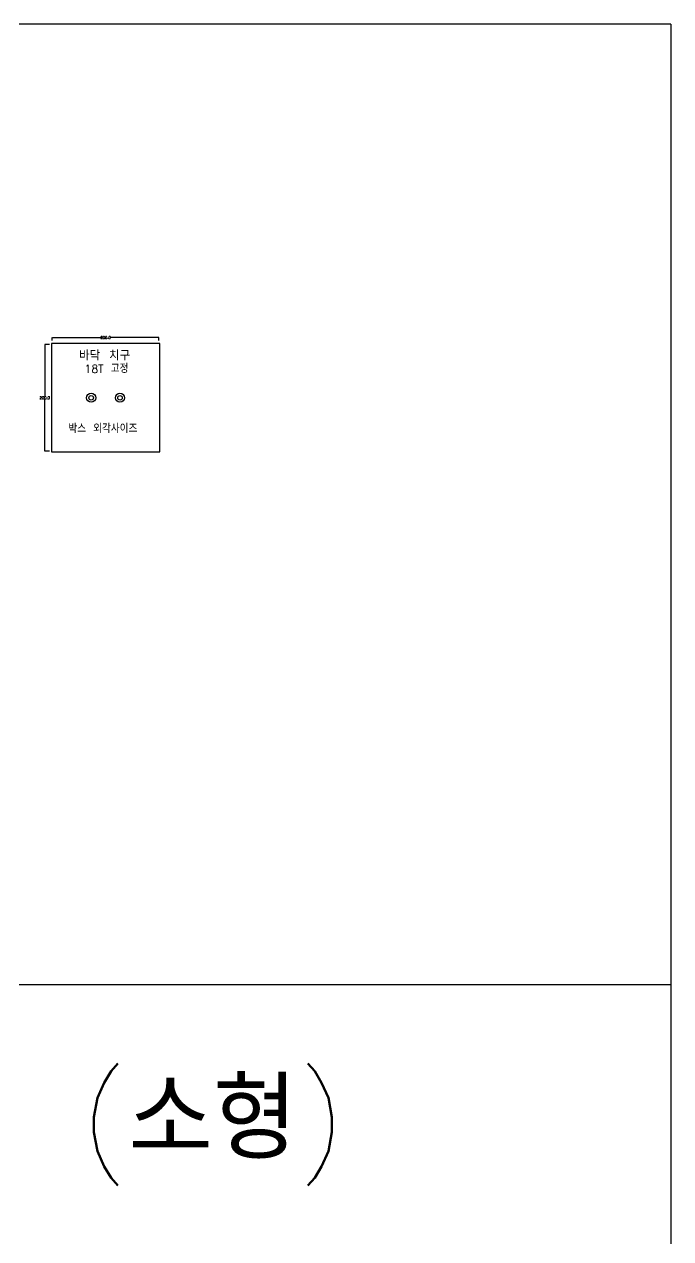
# Model space of a CAD drawing. Header units: millimetres. Extents: x -25 to 19775, y 172 to 9172.
# Drawn here: x 18563 to 19775, y 6896 to 9172 of the extents above; entities that cross this region are included whole.
import ezdxf

# ---------------------------------------------------------------- set-up
doc = ezdxf.new("R2010")
doc.units = ezdxf.units.MM
for name, color, linetype in [('TEXT', 7, 'Continuous'), ('볼트 구멍', 7, 'Continuous'), ('치구', 7, 'Continuous'), ('치수', 7, 'Continuous')]:
    doc.layers.add(name, color=color, linetype=linetype)
doc.styles.get("Standard").update_dxf_attribs({"font": 'txt.shx', "bigfont": 'whgtxt.shx'})
doc.dimstyles.get("Standard").update_dxf_attribs({"dimtxt": 7, "dimasz": 0.18, "dimexe": 0.18, "dimexo": 0.0625, "dimgap": 0.09, "dimtad": 0, "dimtih": 1, "dimtoh": 1, "dimdec": 1, "dimzin": 0, "dimdsep": 46, "dimtxsty": 'Standard', "dimcen": 0.09, "dimadec": 0, "dimazin": 0, "dimtfac": 1, "dimtdec": 1, "dimtofl": 0, "dimtmove": 0, "dimatfit": 3, "dimfxl": 0, "dimtolj": 1, "dimtzin": 0, "dimarcsym": 0})

# ---------------------------------------------------------------- blocks, each defined once
blk = doc.blocks.new('*D714')
at = {"layer": 'Defpoints', "color": 0}
for p in [(18815.7, 8584.8), (18615.7, 8578.9), (18815.7, 8578.9)]:
    blk.add_point(p, dxfattribs=at)
at = {"layer": '치수', "color": 0, "lineweight": -2}
for p, q in [((18615.7, 8579), (18615.7, 8585)), ((18615.9, 8584.8), (18706.8, 8584.8)), ((18815.5, 8584.8), (18724.5, 8584.8)), ((18815.7, 8579), (18815.7, 8585))]:
    blk.add_line(p, q, dxfattribs=at)
at = {"layer": '치수', "color": 0}
for points in [[(18615.9, 8584.8), (18615.9, 8584.8), (18615.7, 8584.8)], [(18815.5, 8584.8), (18815.5, 8584.8), (18815.7, 8584.8)]]:
    blk.add_solid(points, dxfattribs=at)
at = {"layer": '치수', "color": 0, "insert": (18715.7, 8584.8), "char_height": 5, "attachment_point": 5}
blk.add_mtext('\\A1;200.0', dxfattribs=at)
blk = doc.blocks.new('*D721')
at = {"layer": 'Defpoints', "color": 0}
for p in [(18610.5, 8571.8), (18601.6, 8371.8), (18610.5, 8371.8)]:
    blk.add_point(p, dxfattribs=at)
at = {"layer": '치수', "color": 0, "lineweight": -2}
for p, q in [((18610.5, 8571.8), (18601.5, 8571.8)), ((18601.6, 8571.6), (18601.6, 8474.4)), ((18601.6, 8372), (18601.6, 8469.2)), ((18610.5, 8371.8), (18601.5, 8371.8))]:
    blk.add_line(p, q, dxfattribs=at)
at = {"layer": '치수', "color": 0}
for points in [[(18601.6, 8571.6), (18601.7, 8571.6), (18601.6, 8571.8)], [(18601.6, 8372), (18601.7, 8372), (18601.6, 8371.8)]]:
    blk.add_solid(points, dxfattribs=at)
at = {"layer": '치수', "color": 0, "insert": (18601.6, 8471.8), "char_height": 5, "attachment_point": 5}
blk.add_mtext('\\A1;200.0', dxfattribs=at)

msp = doc.modelspace()

# ---------------------------------------------------------------- linework, layer by layer
at = {"layer": 'TEXT', "color": 6}
for p, q in [((19775.462, 9171.825), (-24.538, 9171.825)), ((19775.462, 9171.825), (19775.462, 171.825)), ((19775.462, 7371.825), (-24.538, 7371.825))]:
    msp.add_line(p, q, dxfattribs=at)
at = {"layer": '볼트 구멍', "color": 6}
for centre in [(18688.679, 8471.825), (18742.679, 8471.825)]:
    msp.add_circle(centre, 8.5, dxfattribs=at)
at = {"layer": '볼트 구멍', "color": 3}
for centre in [(18688.679, 8471.825), (18742.679, 8471.825)]:
    msp.add_circle(centre, 4.25, dxfattribs=at)
at = {"layer": '치구'}
msp.add_lwpolyline([(18614.179, 8573.325), (18614.179, 8370.325), (18817.179, 8370.325), (18817.179, 8573.325)], close=True, dxfattribs=at)

# ---------------------------------------------------------------- texts
at = {"layer": 'TEXT', "color": 6, "linetype": 'Continuous'}
msp.add_text('바닥 치구', height=18.75, dxfattribs=at).set_placement((18665.76, 8542.167))
at = {"layer": 'TEXT', "color": 6}
msp.add_text('18T 고정', height=15, dxfattribs=at).set_placement((18676.107, 8518.662))
at = {"layer": 'TEXT', "color": 3}
for s, height, p in [('박스 외각사이즈', 15, (18645.944, 8406.195)), ('송운사 9-10호기 (소형)', 150, (17054.46, 7045.315))]:
    msp.add_text(s, height=height, dxfattribs=at).set_placement(p)

# ---------------------------------------------------------------- dimensions: what is measured, and where the dimension line sits
at = {"layer": '치수', "color": 4}
dim = msp.add_linear_dim(base=(18815.679, 8584.815), p1=(18615.679, 8578.932), p2=(18815.679, 8578.932), dimstyle='Standard', override={"dimtxt": 5}, dxfattribs=at)
dim.commit()
dim.dimension.update_dxf_attribs({"geometry": '*D714', "text_midpoint": (18715.679, 8584.815)})
dim = msp.add_linear_dim(base=(18601.633, 8371.825), p1=(18610.537, 8571.825), p2=(18610.537, 8371.825), angle=90, dimstyle='Standard', override={"dimtxt": 5}, dxfattribs=at)
dim.commit()
dim.dimension.update_dxf_attribs({"geometry": '*D721', "text_midpoint": (18601.633, 8471.825)})

doc.saveas('drawing.dxf')
